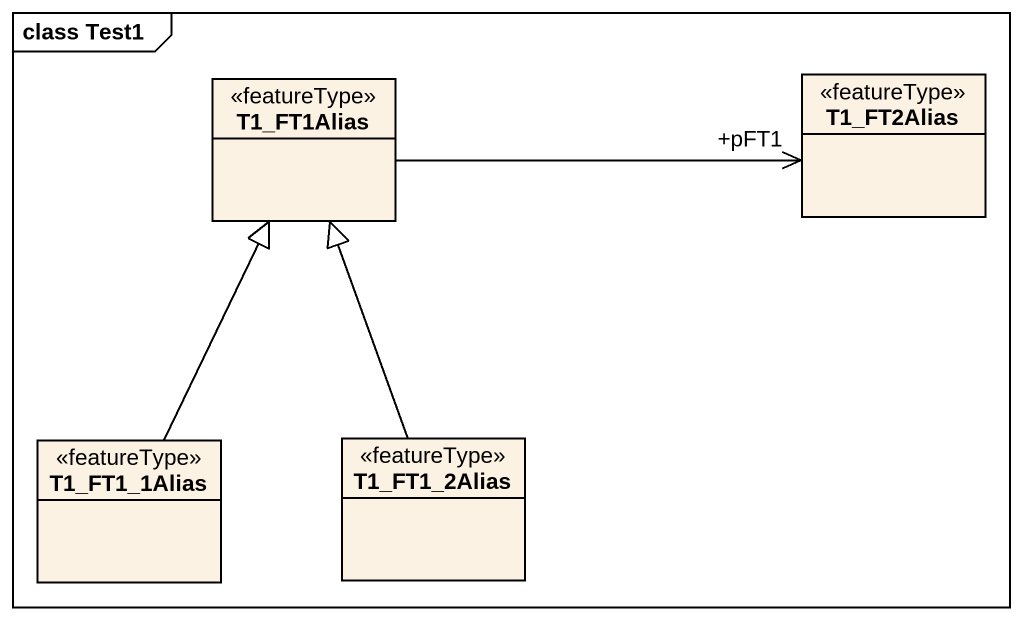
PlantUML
@startuml
mainframe class Test1
hide circle
hide empty members
class T1_FT1Alias <<featureType>>
class T1_FT2Alias <<featureType>>
class T1_FT1_1Alias <<featureType>>
class T1_FT1_2Alias <<featureType>>
T1_FT1Alias -right-> "+pFT1" T1_FT2Alias
T1_FT1_1Alias -up-|> T1_FT1Alias
T1_FT1_2Alias -up-|> T1_FT1Alias
@enduml
